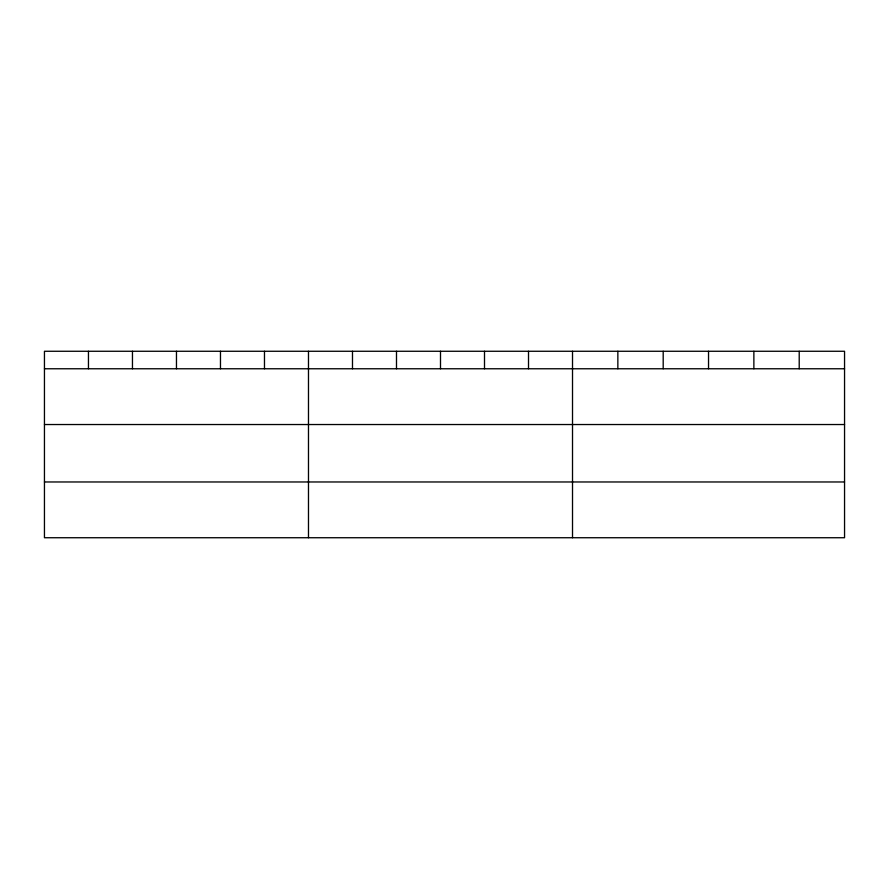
<?xml version="1.0" encoding="UTF-8"?>
<svg xmlns="http://www.w3.org/2000/svg" width="889" height="889" viewBox="0 0 889 889"><rect width="100%" height="100%" fill="white"/><g stroke="black" fill="none" stroke-linecap="round" stroke-linejoin="round"><path stroke-width="1.33" d="M844.55 424.531L844.55 351.266L44.45 351.266L44.45 537.734L844.55 537.734L844.55 424.531L44.45 424.531M44.45 368.768L844.55 368.768M44.45 481.971L844.55 481.971M799.211 351.266L799.211 368.768M753.872 351.266L753.872 368.768M708.533 351.266L708.533 368.768M663.194 351.266L663.194 368.768M617.855 351.266L617.855 368.768M572.516 351.266L572.516 537.734M528.511 351.266L528.511 368.768M484.505 351.266L484.505 368.768M440.5 351.266L440.5 368.768M396.494 351.266L396.494 368.768M352.488 351.266L352.488 368.768M308.483 351.266L308.483 537.734M264.478 351.266L264.478 368.768M220.472 351.266L220.472 368.768M176.467 351.266L176.467 368.768M132.461 351.266L132.461 368.768M88.456 351.266L88.456 368.768"/></g></svg>
